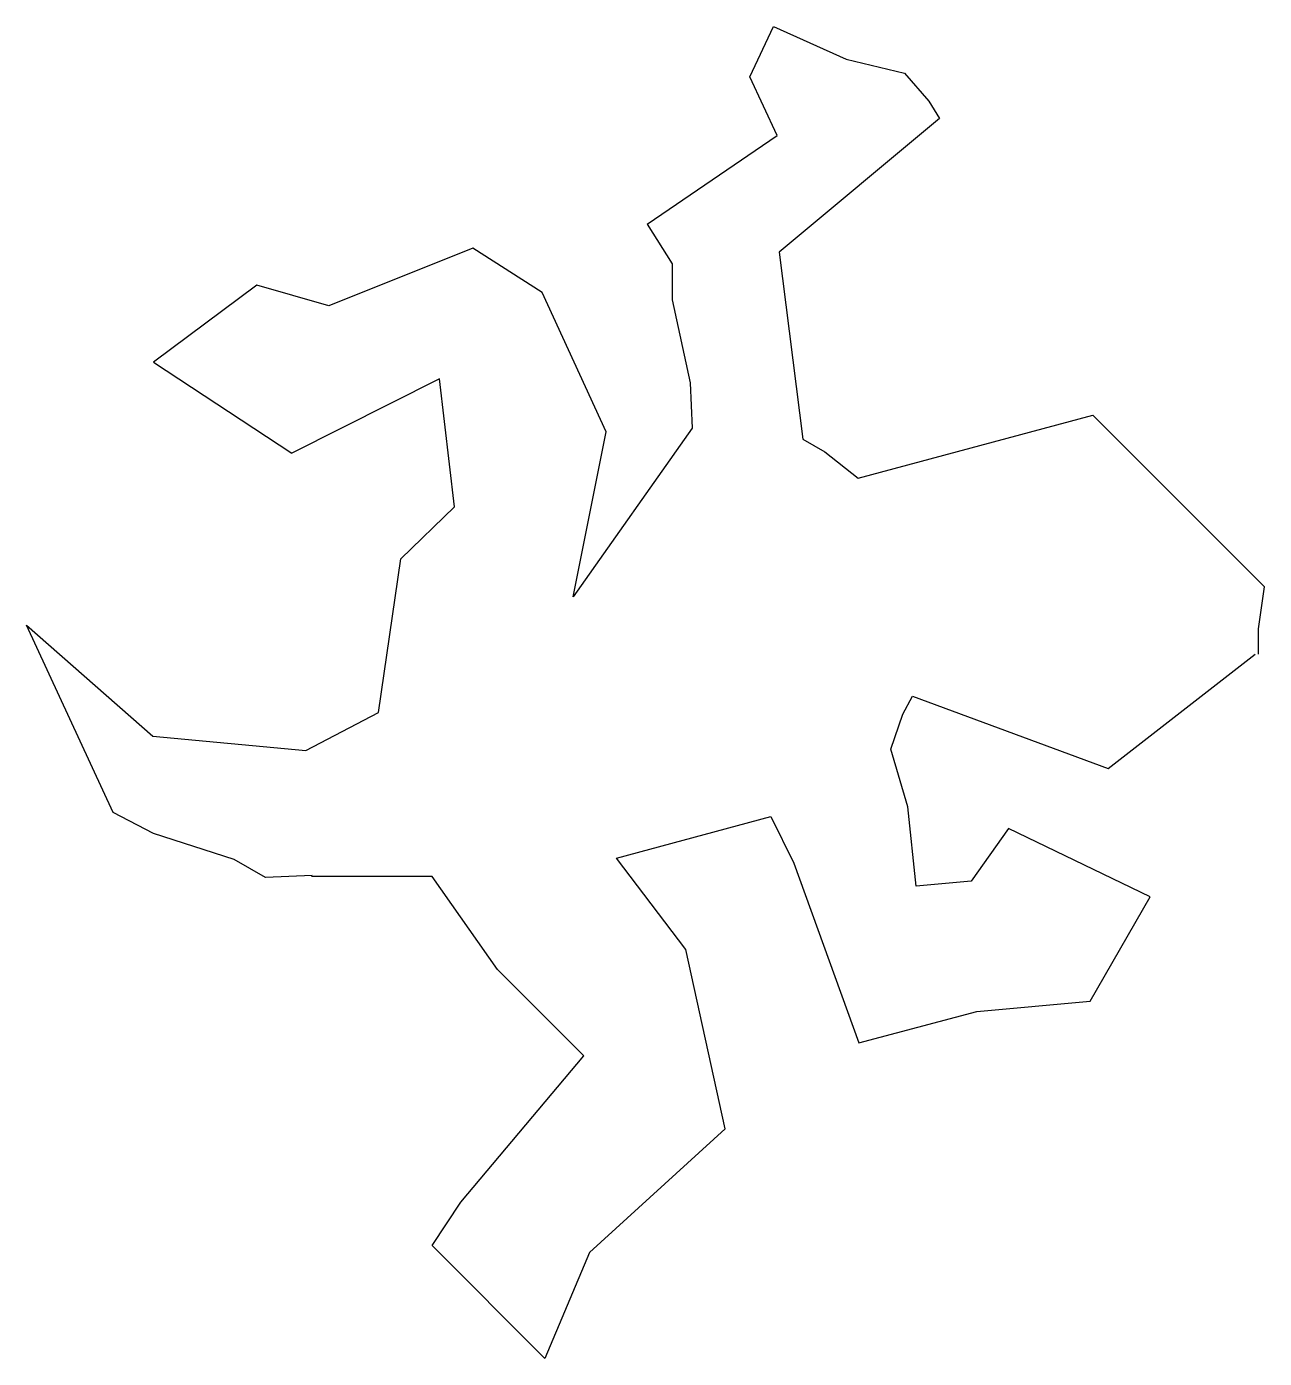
# Model space of a CAD drawing. Extents: x 0.1 to 70.7, y 0.1 to 76.
import ezdxf

# ---------------------------------------------------------------- set-up
doc = ezdxf.new("R2010")
doc.units = 0
doc.layers.get('0').update_dxf_attribs({"linetype": 'CONTINUOUS'})

msp = doc.modelspace()

# ---------------------------------------------------------------- linework, layer by layer
at = {"color": 7}
for points in [[(41.370789, 73.150188), (42.708254, 76.014205)], [(42.708254, 76.014205), (46.860852, 74.169716)], [(46.860852, 74.169716), (50.185478, 73.357489)], [(42.918431, 69.806529), (41.370789, 73.150188)], [(50.185478, 73.357489), (51.563056, 71.77151)], [(51.563056, 71.77151), (52.17839, 70.784297)], [(52.17839, 70.784297), (43.041937, 63.173847)], [(35.509395, 64.754348), (42.918431, 69.806529)], [(35.509395, 64.754348), (36.945031, 62.509634)], [(25.580429, 63.399769), (17.365055, 60.113618)], [(29.522852, 60.872584), (25.580429, 63.399769)], [(43.041937, 63.173847), (44.395415, 52.511113)], [(36.945031, 62.509634), (36.945031, 60.45579)], [(13.257367, 61.277328), (7.369682, 56.895794)], [(17.365055, 60.113618), (13.257367, 61.277328)], [(33.17965, 52.925164), (29.522852, 60.872584)], [(36.945031, 60.45579), (37.962366, 55.725102)], [(7.369682, 56.895794), (15.253704, 51.716412)], [(23.681309, 55.954998), (15.253704, 51.716412)], [(24.532146, 48.664947), (23.681309, 55.954998)], [(37.962366, 55.725102), (38.083817, 53.132468)], [(47.543548, 50.297204), (60.911195, 53.878971)], [(70.696667, 44.093638), (60.911195, 53.878971)], [(38.083817, 53.132468), (31.29258, 43.52623)], [(31.29258, 43.52623), (33.17965, 52.925164)], [(44.395415, 52.511113), (45.640594, 51.792268)], [(45.640594, 51.792268), (47.543548, 50.297204)], [(21.470141, 45.689475), (24.532146, 48.664947)], [(20.208259, 36.931064), (21.470141, 45.689475)], [(70.354083, 41.697351), (70.696667, 44.093638)], [(0.141111, 41.921766), (7.337368, 35.587988)], [(5.06527, 31.237261), (0.141111, 41.921766)], [(70.354083, 40.25966), (70.354083, 41.697351)], [(61.796541, 33.755962), (70.17718, 40.25966)], [(50.08963, 36.836725), (50.637183, 37.863509)], [(50.637183, 37.863509), (61.796541, 33.755962)], [(16.048815, 34.780827), (20.208259, 36.931064)], [(49.404877, 34.851069), (50.08963, 36.836725)], [(7.337368, 35.587988), (16.048815, 34.780827)], [(50.363614, 31.564919), (49.404877, 34.851069)], [(7.371052, 30.045759), (5.06527, 31.237261)], [(50.842568, 27.046462), (50.363614, 31.564919)], [(33.767324, 28.648186), (42.558595, 31.004081), (43.87114, 28.349011)], [(11.976728, 28.561651), (7.371052, 30.045759)], [(56.114377, 30.332612), (53.991933, 27.320446)], [(64.193784, 26.44236), (56.114377, 30.332612)], [(13.755082, 27.534729), (11.976728, 28.561651)], [(37.718783, 23.442651), (33.767324, 28.648186)], [(43.87114, 28.349011), (47.584899, 18.11101)], [(16.417411, 27.655771), (13.755082, 27.534729)], [(23.252604, 27.59443), (16.385782, 27.59443)], [(26.987861, 22.292499), (23.252604, 27.59443)], [(53.991933, 27.320446), (50.842568, 27.046462)], [(60.760031, 20.495384), (64.193784, 26.44236)], [(39.957197, 13.217525), (37.718783, 23.442651)], [(31.904898, 17.375734), (26.987861, 22.292499)], [(54.300834, 19.911413), (60.760031, 20.495384)], [(47.584899, 18.11101), (54.300834, 19.911413)], [(24.895679, 9.041237), (31.904898, 17.375734)], [(39.957197, 13.217525), (32.22119, 6.165856)], [(29.688115, 0.141111), (23.252604, 6.576624), (24.895679, 9.041237)], [(32.22119, 6.165856), (29.688115, 0.141111)]]:
    msp.add_lwpolyline(points, dxfattribs=at)

doc.saveas('drawing.dxf')
